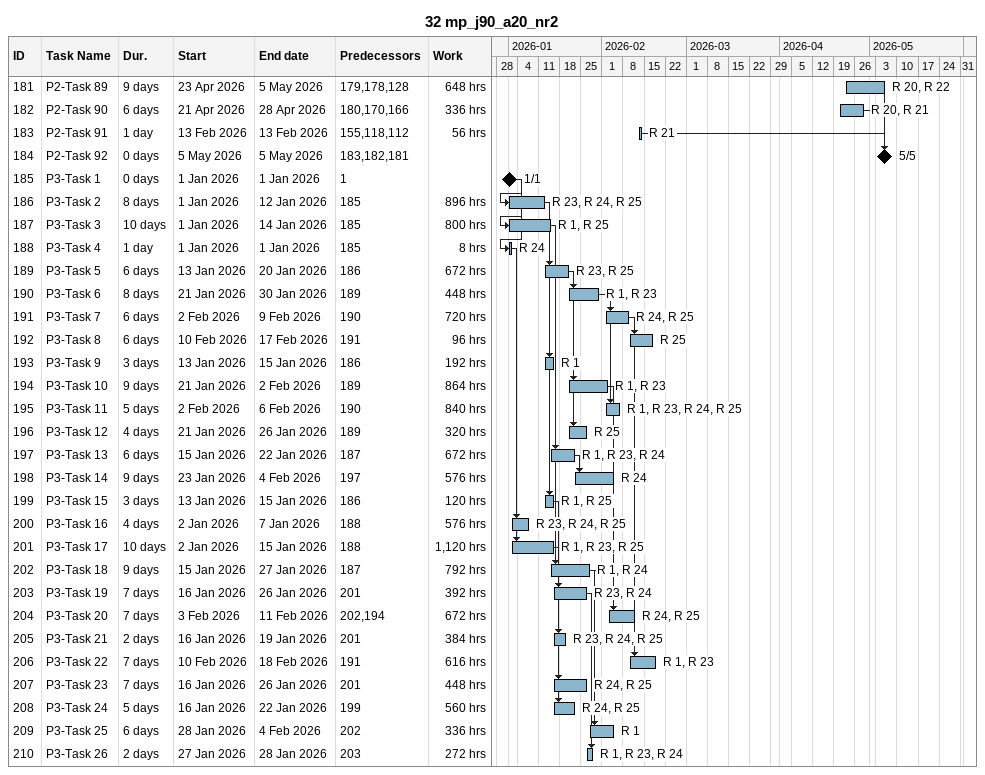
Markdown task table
32 mp_j90_a20_nr2

| ID | Task | Duration | Start | Finish | Predecessors | Resources | Work (h) |
|---|---|---|---|---|---|---|---|
| 181 | P2-Task 89 | 9d | 2026-04-23 | 2026-05-05 | 179, 178, 128 | R 20, R 22 | 648 |
| 182 | P2-Task 90 | 6d | 2026-04-21 | 2026-04-28 | 180, 170, 166 | R 20, R 21 | 336 |
| 183 | P2-Task 91 | 1d | 2026-02-13 | 2026-02-13 | 155, 118, 112 | R 21 | 56 |
| 184 | P2-Task 92 | 0d | 2026-05-05 | 2026-05-05 | 183, 182, 181 |  |  |
| 185 | P3-Task 1 | 0d | 2026-01-01 | 2026-01-01 | 1 |  |  |
| 186 | P3-Task 2 | 8d | 2026-01-01 | 2026-01-12 | 185 | R 23, R 24, R 25 | 896 |
| 187 | P3-Task 3 | 10d | 2026-01-01 | 2026-01-14 | 185 | R 1, R 25 | 800 |
| 188 | P3-Task 4 | 1d | 2026-01-01 | 2026-01-01 | 185 | R 24 | 8 |
| 189 | P3-Task 5 | 6d | 2026-01-13 | 2026-01-20 | 186 | R 23, R 25 | 672 |
| 190 | P3-Task 6 | 8d | 2026-01-21 | 2026-01-30 | 189 | R 1, R 23 | 448 |
| 191 | P3-Task 7 | 6d | 2026-02-02 | 2026-02-09 | 190 | R 24, R 25 | 720 |
| 192 | P3-Task 8 | 6d | 2026-02-10 | 2026-02-17 | 191 | R 25 | 96 |
| 193 | P3-Task 9 | 3d | 2026-01-13 | 2026-01-15 | 186 | R 1 | 192 |
| 194 | P3-Task 10 | 9d | 2026-01-21 | 2026-02-02 | 189 | R 1, R 23 | 864 |
| 195 | P3-Task 11 | 5d | 2026-02-02 | 2026-02-06 | 190 | R 1, R 23, R 24, R 25 | 840 |
| 196 | P3-Task 12 | 4d | 2026-01-21 | 2026-01-26 | 189 | R 25 | 320 |
| 197 | P3-Task 13 | 6d | 2026-01-15 | 2026-01-22 | 187 | R 1, R 23, R 24 | 672 |
| 198 | P3-Task 14 | 9d | 2026-01-23 | 2026-02-04 | 197 | R 24 | 576 |
| 199 | P3-Task 15 | 3d | 2026-01-13 | 2026-01-15 | 186 | R 1, R 25 | 120 |
| 200 | P3-Task 16 | 4d | 2026-01-02 | 2026-01-07 | 188 | R 23, R 24, R 25 | 576 |
| 201 | P3-Task 17 | 10d | 2026-01-02 | 2026-01-15 | 188 | R 1, R 23, R 25 | 1120 |
| 202 | P3-Task 18 | 9d | 2026-01-15 | 2026-01-27 | 187 | R 1, R 24 | 792 |
| 203 | P3-Task 19 | 7d | 2026-01-16 | 2026-01-26 | 201 | R 23, R 24 | 392 |
| 204 | P3-Task 20 | 7d | 2026-02-03 | 2026-02-11 | 202, 194 | R 24, R 25 | 672 |
| 205 | P3-Task 21 | 2d | 2026-01-16 | 2026-01-19 | 201 | R 23, R 24, R 25 | 384 |
| 206 | P3-Task 22 | 7d | 2026-02-10 | 2026-02-18 | 191 | R 1, R 23 | 616 |
| 207 | P3-Task 23 | 7d | 2026-01-16 | 2026-01-26 | 201 | R 24, R 25 | 448 |
| 208 | P3-Task 24 | 5d | 2026-01-16 | 2026-01-22 | 199 | R 24, R 25 | 560 |
| 209 | P3-Task 25 | 6d | 2026-01-28 | 2026-02-04 | 202 | R 1 | 336 |
| 210 | P3-Task 26 | 2d | 2026-01-27 | 2026-01-28 | 203 | R 1, R 23, R 24 | 272 |
